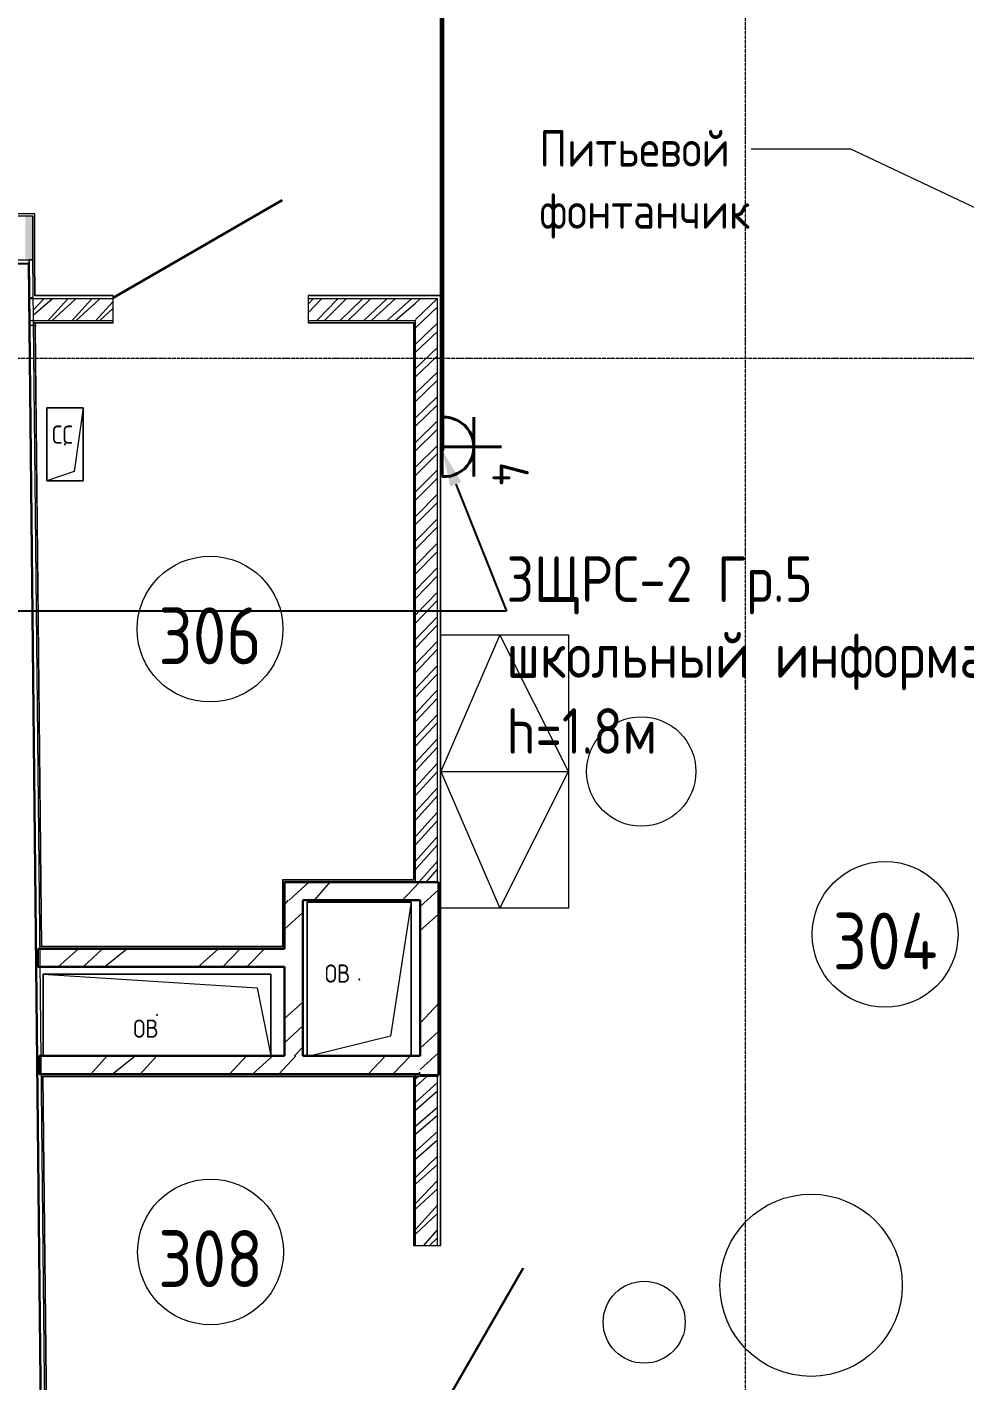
# Model space of a CAD drawing. Header units: millimetres. Extents: x -32 to 417638015, y -35 to 175284279.
# Drawn here: x 417173806 to 417178952, y 175234381 to 175241813 of the extents above; entities that cross this region are included whole.
import ezdxf
from ezdxf import colors
from ezdxf.entities.mleader import LeaderData, LeaderLine
from ezdxf.math import Vec2, Vec3

# ---------------------------------------------------------------- set-up
doc = ezdxf.new("R2010")
doc.units = ezdxf.units.MM
doc.linetypes.add('ADSK_Линия сетки', pattern=[25, 20, -2.5, 0, -2.5])
for name, color, linetype, lineweight in [('_ЭМ_гофра', 5, 'Continuous', 60), ('_ЭМ_ТХобщее_слой', 7, 'Continuous', 30), ('Аннотация', 7, 'Continuous', 18), ('Двери', 7, 'Continuous', 9), ('Обобщенные модели', 7, 'Continuous', 18), ('Оси', 253, 'Continuous', 9), ('Стены внутренние', 7, 'Continuous', 18), ('Стены несущие', 7, 'Continuous', 30), ('Стены отделка', 7, 'Continuous', 30), ('Стены штриховка', 7, 'Continuous', 9), ('ТХ', 5, 'Continuous', 0), ('ШТРИХОВКА', 252, 'Continuous', 15), ('ЭМ', 5, 'Continuous', 40), ('ЭОМ_Кабель Быт. розеток', 5, 'Continuous', 30)]:
    doc.layers.add(name, color=color, linetype=linetype, lineweight=lineweight)
doc.layers.add('_ЭМ_Надписи', color=7, linetype='Continuous')
doc.layers.add('ЭОМ_Лотки рабочие', color=5, linetype='Continuous')
doc.layers.add('Линии', color=7, linetype='Continuous', lineweight=9, true_color=0x00a600)
doc.styles.add('GOST Common', font='GOST_Common.ttf', dxfattribs={"width": 0.9, "height": 349.9999999999996})
doc.styles.add('GOST Common_4', font='GOST_Common.ttf', dxfattribs={"width": 0.9, "height": 199.9999999999999})
doc.styles.add('GOST Common_5', font='GOST_Common.ttf', dxfattribs={"width": 0.9, "height": 200})
doc.styles.add('ЭОМ', font='isocpeur.ttf', dxfattribs={"width": 0.85, "height": 250})
pattern_1 = [(45, (507.3426762534655, 158.9018102923892), (-67.35192090801866, 67.35192090801866), []), (45, (552.2439762534341, 158.9018102923892), (-67.35192090801866, 67.35192090801866), [])]
pattern_2 = [(45, (507.3426762534655, 158.9018102923892), (-381.6608851454391, 381.6608851454391), []), (45, (642.280676253431, 158.9018102923892), (0, 763.3217702908781), []), (45, (372.4046762534417, 158.9018102923892), (0, 763.3217702908781), [])]

# ---------------------------------------------------------------- blocks, each defined once
blk = doc.blocks.new('GM_Отверстие прямоугольное _в плите_ - Отверстие-7245768-План 3-го этажа')
at = {"layer": 'Обобщенные модели'}
for p, q in [((-284.9999999999993, -425.0000000000024), (-284.9999999999993, 419.9999999999385)), ((-284.9999999999993, 419.9999999999385), (-284.9999999999993, -425.0000000000024)), ((-171.0000000000064, 311.0000000000003), (264.9999999997792, 419.999999999947)), ((285.0000000000006, 419.999999999947), (285.0000000000006, -425.0000000000024)), ((285.0000000000006, -425.0000000000024), (285.0000000000006, 419.9999999999469)), ((-284.9999999999993, -425.0000000000024), (-171.0000000000064, 311.0000000000002)), ((285.0000000000006, -425.0000000000024), (-284.9999999999993, -425.0000000000024)), ((-284.9999999999993, -425.0000000000024), (285.0000000000006, -425.0000000000024))]:
    blk.add_line(p, q, dxfattribs=at)
for radius, start, end in [(2.500000000000002, 359.9999999999996, 179.9999999999998), (2.500000000000002, 179.9999999999998, 359.9999999999989), (2.499999999999999, 60.00000000000033, 165.0000000000002), (2.499999999999998, 299.9999999999994, 359.9999999999994), (2.500000000000002, 195.0000000000001, 269.9999999999996)]:
    blk.add_arc((0, 0), radius, start, end, dxfattribs=at)
blk = doc.blocks.new('ТХ 3 этаж')
at = {"layer": 'ТХ', "color": 8, "lineweight": 0}
blk.add_lwpolyline([(51695.23793012393, 5317.152348596952), (51695.23793012393, 6817.152348596952), (52395.23793012393, 6817.152348596952), (52395.23793012393, 5317.152348596952), (51695.23793012393, 5317.152348596952), (51695.23793012393, 6067.152348596952), (52395.23793012393, 6067.152348596952), (52020.23793012393, 6817.152348596952), (51695.23793012393, 6067.152348596952), (52020.23793012393, 5317.152348596952), (52395.23793012393, 6067.152348596952)], dxfattribs=at)
blk.add_circle((52795.23793012393, 6067.152348596952), 300, dxfattribs=at)
at = {"layer": 'ТХ', "color": 8}
for centre, radius in [((53726.98852807528, 3246.748502117989), 500), ((52811.30764242966, 3044.082309979887), 225)]:
    blk.add_circle(centre, radius, dxfattribs=at)
blk = doc.blocks.new('План 3 этажа')
at = {"layer": 'Стены внутренние'}
blk.add_hatch(color=8, dxfattribs=at).paths.add_polyline_path([(42405.35063785, 8994.624794392741), (42445.35063784994, 8994.829520127514), (42445.35063784994, 9234.246412835706), (42405.35063785, 9234.246412835706), (42405.35063785, 9194.246412835699)])
at = {"layer": 'Стены внутренние', "lineweight": 9}
h = blk.add_hatch(dxfattribs=at)
h.set_pattern_fill('FP_1', color=8, style=0, pattern_type=2)
h.set_pattern_definition(pattern_2)
h.paths.add_polyline_path([(44572.34267625352, 5478.901810292263), (44572.34267625352, 5578.901810292308), (43827.34267625347, 5578.901810292326), (43827.34267625347, 5478.901810292272), (44522.34267625358, 5478.901810292272)])
h = blk.add_hatch(dxfattribs=at)
h.set_pattern_fill('FP_1', color=8, style=0, pattern_type=2)
h.set_pattern_definition(pattern_2)
h.paths.add_polyline_path([(44611.04267625354, 4517.901810292368), (44672.34267625358, 4517.901810292368), (44672.33627825807, 5578.901810292308), (44572.34267625352, 5578.901810292308), (44572.34267625352, 4517.901810292368)])
h = blk.add_hatch(dxfattribs=at)
h.set_pattern_fill('FP_1', color=8, style=0, pattern_type=2)
h.set_pattern_definition(pattern_2)
h.paths.add_polyline_path([(43884.71574656578, 4623.90181029237), (43927.34267625352, 4623.90181029237), (43927.34267625352, 5478.901810292272), (43827.34267625347, 5478.901810292272), (43827.34267625347, 4623.90181029237)])
h = blk.add_hatch(dxfattribs=at)
h.set_pattern_fill('FP_1', color=8, style=0, pattern_type=2)
h.set_pattern_definition(pattern_2)
h.paths.add_polyline_path([(42874.39377293625, 5112.872075315238), (43827.34267625347, 5112.872075315238), (43827.34267625347, 5212.872075315217), (42484.42396494484, 5212.872075315217), (42485.45390363585, 5112.872075315238), (42532.31392607739, 5112.872075315238)])
h = blk.add_hatch(dxfattribs=at)
h.set_pattern_fill('FP_1', color=8, style=0, pattern_type=2)
h.set_pattern_definition(pattern_2)
h.paths.add_polyline_path([(44572.34267625352, 4523.901810292366), (44572.34267625352, 4623.90181029237), (42490.48999758286, 4623.90181029237), (42491.51993627386, 4523.901810292376), (44522.34267625358, 4523.901810292376)])
at = {"layer": 'Стены штриховка'}
h = blk.add_hatch(dxfattribs=at)
h.set_pattern_fill('ANSI32', color=8, scale=10)
h.set_pattern_definition(pattern_1)
h.paths.add_polyline_path([(44522.34267625358, 8660.958765830219), (44547.34267625358, 8660.958765830219), (44546.34267625358, 8779.958765830208), (43957.34267625358, 8779.958765830208), (43957.34267625358, 8660.958765830219), (44389.87673338054, 8660.958765830219)])
h.paths.add_polyline_path([(42427.94276796473, 8660.958765830226), (42428.90407481324, 8661.507386932491), (42427.87978658319, 8760.958765830223), (42426.6363858835, 8760.958765830223), (42427.68149154849, 8660.958765830226)])
h.paths.add_polyline_path([(42448.91078601981, 8659.958765830208), (42887.34267625358, 8659.958765830208), (42887.34267625358, 8779.958765830208), (42447.88084732881, 8779.958765830208), (42448.86054686282, 8665.836644235493)])
h = blk.add_hatch(dxfattribs=at)
h.set_pattern_fill('ANSI32', color=8, scale=10)
h.set_pattern_definition(pattern_1)
h.paths.add_polyline_path([(44666.34267625352, 5578.901810292259), (44666.34267625352, 8779.958765830208), (44546.34267625352, 8779.958765830208), (44546.34267625352, 5578.901810292259)])
h = blk.add_hatch(dxfattribs=at)
h.set_pattern_fill('ANSI32', color=8, scale=10)
h.set_pattern_definition(pattern_1)
h.paths.add_polyline_path([(44666.34267625352, 527.9282354910647), (44666.34267625352, 1113.901810292276), (44546.34267625352, 1113.901810292276), (44546.34267625352, 528.6284518181337)])
h.paths.add_polyline_path([(44666.34267625352, 2043.901810292281), (44666.34267625352, 2653.901810292281), (44546.34267625352, 2653.901810292272), (44546.34267625347, 2373.901810292275), (42498.32613216346, 2373.901810291735), (42499.23374390323, 2253.901810292281), (44546.34267625347, 2253.901810292281), (44546.34267625352, 2043.901810292281)])
h.paths.add_polyline_path([(44547.34267625358, 3583.901810292268), (44666.34267625352, 3583.901810292277), (44666.34267625352, 4511.90181029237), (44547.34267625358, 4511.90181029237), (44547.34267625358, 4207.079383846688)])
at = {"layer": 'Аннотация', "color": 8, "lineweight": 9}
for p, q in [((46842.39952008415, 9601.570359164929), (46386.74507920427, 9601.570359164929)), ((46934.9097738401, 9601.570359164929), (46842.39952008415, 9601.570359164929)), ((47773.71627417736, 9204.844617228257), (46934.9097738401, 9601.570359164929))]:
    blk.add_line(p, q, dxfattribs=at)
at = {"layer": 'Двери', "color": 8, "lineweight": 30}
for p, q in [((42887.34267625352, 8785.958765831172), (43813.98985830286, 9320.958765831174)), ((44672.34267625448, 2653.901810292274), (45137.34267625449, 3459.3054358118))]:
    blk.add_line(p, q, dxfattribs=at)
at = {"layer": 'Линии', "color": 8}
for centre in [(43418.59399592523, 6967.196603981254), (47122.35963813793, 5291.624717076716), (43421.39079456237, 3548.309613623598)]:
    blk.add_circle(centre, 400, dxfattribs=at)
at = {"layer": 'Обобщенные модели', "color": 8}
for p, q in [((42522.34267625347, 7781.642162749778), (42522.34267625347, 8181.642162749784)), ((42522.34267625347, 8181.642162749784), (42722.34267625347, 8181.642162749784)), ((42722.34267625347, 8181.642162749784), (42522.34267625347, 8181.642162749784)), ((42522.34267625347, 8181.642162749784), (42522.34267625347, 7781.642162749778)), ((42722.34267625347, 8181.642162749784), (42672.34267625347, 7831.642162749781)), ((42722.34267625347, 8181.642162749784), (42722.34267625347, 7781.642162749778)), ((42722.34267625347, 7781.642162749778), (42722.34267625347, 8181.642162749784)), ((42672.34267625347, 7831.642162749781), (42522.34267625347, 7781.642162749778)), ((42722.34267625347, 7781.642162749778), (42522.34267625347, 7781.642162749778)), ((42522.34267625347, 7781.642162749778), (42722.34267625347, 7781.642162749778)), ((43952.34267625352, 4623.901810292361), (43952.34267625352, 5468.901810292311)), ((43952.34267625352, 5468.901810292311), (44522.34267625352, 5468.901810292311)), ((44522.34267625352, 5468.901810292311), (43952.34267625352, 5468.901810292311)), ((43952.34267625352, 5468.901810292311), (43952.34267625352, 4623.901810292361)), ((44522.34267625352, 5468.901810292311), (44408.34267625353, 4732.901810292308)), ((44522.34267625352, 5468.901810292311), (44522.34267625352, 4623.90181029237)), ((44522.34267625352, 4623.90181029237), (44522.34267625352, 5468.901810292311)), ((42502.34267625352, 4623.901810292378), (42502.34267625352, 5073.901810292378)), ((42502.34267625352, 5073.901810292378), (43752.34267625353, 5073.901810292361)), ((42502.34267625352, 5073.901810292378), (43677.34267625352, 4998.901810292369)), ((43752.34267625353, 5073.901810292361), (42502.34267625352, 5073.901810292378)), ((42502.34267625352, 5073.901810292378), (42502.34267625352, 4623.901810292378)), ((43752.34267625353, 5073.901810292361), (43752.34267625352, 4623.901810292361)), ((43752.34267625352, 4623.901810292361), (43752.34267625353, 5073.901810292361)), ((43677.34267625352, 4998.901810292369), (43752.34267625352, 4623.901810292361)), ((44408.34267625353, 4732.901810292308), (43972.34267625374, 4623.901810292361))]:
    blk.add_line(p, q, dxfattribs=at)
for centre, radius, start, end in [((42622.34267625347, 7981.642162749781), 2.500000000000002, 0, 180), ((42622.34267625347, 7981.642162749781), 2.499999999999998, 120.0000000000103, 180), ((42622.34267625347, 7981.642162749781), 2.500000000000002, 180, 0), ((42622.34267625347, 7981.642162749781), 2.499999999999999, 239.9999999999897, 345.0000000000325), ((42622.34267625347, 7981.642162749781), 2.500000000000002, 14.99999999996748, 90), ((44237.34267625352, 5043.901810292308), 2.500000000000002, 0, 180), ((44237.34267625352, 5043.901810292308), 2.499999999999998, 120.0000000000103, 180), ((44237.34267625352, 5043.901810292308), 2.500000000000002, 180, 0), ((44237.34267625352, 5043.901810292308), 2.499999999999999, 239.9999999999897, 345.0000000000325), ((44237.34267625352, 5043.901810292308), 2.500000000000002, 14.99999999996748, 90), ((43127.34267625352, 4848.90181029237), 2.500000000000002, 90, 270), ((43127.34267625352, 4848.90181029237), 2.500000000000003, 105.0000000001958, 180), ((43127.34267625352, 4848.90181029237), 2.499999999999999, 210.0000000000624, 270), ((43127.34267625352, 4848.90181029237), 2.500000000000003, 270, 90), ((43127.34267625352, 4848.90181029237), 2.499999999999999, 329.9999999999376, 74.9999999998042)]:
    blk.add_arc(centre, radius, start, end, dxfattribs=at)
at = {"layer": 'Оси', "color": 8, "linetype": 'ADSK_Линия сетки'}
for p, q in [((46356.9080292919, -3523.68777841868), (46356.90802929195, 42848.90181029241)), ((-10051.7742391639, 8453.901810291998), (56512.195554265, 8453.90181029178))]:
    blk.add_line(p, q, dxfattribs=at)
at = {"layer": 'Стены несущие', "color": 8}
for p, q in [((42424.40328971465, 8974.63057371421), (41984.42731715506, 8970.032359900153)), ((42491.47351327207, 2557.076272681375), (42424.40328971465, 8974.63057371421)), ((44672.34267625352, 5578.901810292259), (43827.34267625347, 5578.901810292263)), ((43827.34267625347, 5578.901810292263), (43827.34267625347, 5212.872075315235)), ((44672.34267625352, 4517.901810292366), (44672.34267625352, 5578.901810292259)), ((43927.34267625347, 5478.901810292263), (44572.34267625352, 5478.901810292259)), ((43927.34267625347, 4623.901810292366), (43927.34267625347, 5478.901810292261)), ((44572.34267625352, 5478.901810292259), (44572.34267625352, 4623.901810292365)), ((43827.34267625347, 5212.872075315235), (42473.59948361921, 5212.87207531524)), ((42473.59948361921, 5212.87207531524), (42473.59948361921, 5112.87207531524)), ((42473.59948361921, 5112.87207531524), (43827.34267625347, 5112.872075315235)), ((43827.34267625347, 5112.872075315235), (43827.34267625347, 4623.901810292366)), ((43827.34267625347, 4623.901810292366), (42480.52560220275, 4623.90181029237)), ((42480.52560220275, 4623.90181029237), (42480.52560220275, 4523.90181029237)), ((44572.34267625352, 4623.901810292365), (43927.34267625347, 4623.901810292366)), ((42480.52560220275, 4523.90181029237), (44572.34267625352, 4523.901810292365)), ((44572.34267625352, 4523.901810292365), (44572.34267625352, 4517.901810292366)), ((44572.34267625352, 4517.901810292366), (44672.34267625352, 4517.901810292366))]:
    blk.add_line(p, q, dxfattribs=at)
at = {"layer": 'Стены отделка', "color": 8, "lineweight": 9}
for p, q in [((42457.35063784994, 9246.246412835695), (40561.47316974733, 9246.246412835702)), ((42445.35063784994, 9234.246412835691), (40573.47316974733, 9234.246412835702)), ((42445.35063784994, 9234.246412835695), (42445.35063784994, 8994.624794392734)), ((42457.35063784994, 9006.6865890753), (42457.35063784994, 9246.246412835695)), ((41978.27448313072, 8994.624794392734), (42445.35063784994, 8994.624794392734)), ((42445.47210905794, 8994.830771206482), (42425.47316974727, 8994.62479439273)), ((42425.47316974727, 8974.624794392734), (42425.47316974727, 8994.624794392734)), ((42425.47316974727, 8994.62479439273), (42512.31498676667, 562.8785382591659)), ((42445.35063785, 9006.624794383057), (42532.31392607733, 563.0845150729174)), ((42459.50040646043, 8797.958765830215), (42457.35063785, 9006.686589066052)), ((41978.27448313072, 8974.624794392734), (42425.47316974727, 8974.624794392734)), ((42447.62336265598, 8785.958765830215), (42426.37510946713, 8785.958765830215)), ((42426.37510946713, 8785.958765830215), (42426.37510946713, 8635.958765830215)), ((42887.34267625352, 8797.958765830212), (42459.50040646043, 8797.958765830215)), ((42887.34267625352, 8647.958765830212), (42887.34267625352, 8797.958765830212)), ((43957.34267625352, 8797.958765830208), (43957.34267625352, 8647.958765830208)), ((44682.34267625352, 8797.958765830208), (43957.34267625352, 8797.958765830208)), ((44684.34267625352, 3583.901810292276), (44684.34267625352, 8795.958765830208)), ((42426.37510946713, 8635.958765830215), (42461.16890713986, 8635.958765830212)), ((42461.16890713986, 8635.958765830215), (42461.03523679549, 8650.045712313251)), ((42461.29249978275, 8647.958765830215), (42887.34267625352, 8647.958765830212)), ((42496.30100874923, 5224.872075315242), (42461.29249978275, 8623.958765830212)), ((43957.34267625352, 8647.958765830208), (44534.34267625352, 8647.958765830204)), ((44534.34267625352, 8647.958765830204), (44534.34267625352, 5590.901810292261)), ((44534.34267625352, 5590.901810292257), (43815.34267625347, 5590.901810292259)), ((43815.34267625347, 5588.901810292259), (43815.34267625347, 5224.872075315238)), ((43815.34267625347, 5224.872075315238), (42496.30100874923, 5224.872075315242)), ((42525.54066193488, 2385.901810292281), (42503.64416536409, 4511.901810292374)), ((42503.64416536409, 4511.901810292374), (44534.34267625352, 4511.901810292365)), ((44534.34267625352, 4511.901810292365), (44534.34267625352, 3583.901810292276)), ((44672.34267625352, 4511.901810292366), (44534.34267625352, 4511.901810292366)), ((44546.34267625352, 4511.901810292366), (44546.34267625352, 4523.901810292366)), ((44534.34267625352, 3583.901810292276), (44684.34267625352, 3583.901810292276))]:
    blk.add_line(p, q, dxfattribs=at)
at = {"layer": 'Стены штриховка', "color": 8}
for p, q in [((40571.47316974733, 9236.246412835702), (42447.35063784994, 9236.246412835691)), ((42447.35063784994, 9006.635093506138), (42447.35063784994, 9236.246412835695)), ((42447.35063785, 9006.635093496887), (42445.35063785, 9006.624794383057)), ((42445.35063784994, 9006.624794392308), (42447.35063784994, 9006.635093506138)), ((42457.35063785, 9006.686589066052), (42455.35063785, 9006.676289952218)), ((42455.35063784994, 9006.67628996147), (42457.35063784994, 9006.6865890753)), ((42457.52089915972, 8795.958765830215), (42455.35063785, 9006.676289952218)), ((42887.34267625352, 8779.958765830208), (42426.37510946713, 8779.958765830208)), ((42887.34267625352, 8795.958765830212), (42457.52089915972, 8795.958765830212)), ((44682.34267625352, 8795.958765830208), (43957.34267625352, 8795.958765830208)), ((44666.34267625352, 8779.958765830208), (43957.34267625352, 8779.958765830208)), ((44666.34267625347, 5578.901810292259), (44666.34267625352, 8779.958765830208)), ((44684.34267625352, 8797.958765830208), (44682.34267625352, 8797.958765830208)), ((44682.34267625352, 3583.901810292276), (44682.34267625352, 8795.958765830208)), ((44684.34267625352, 8795.958765830208), (44684.34267625352, 8797.958765830208)), ((42887.34267625352, 8659.958765830208), (42426.37510946719, 8659.958765830208)), ((42449.02315854788, 8650.048162207062), (42887.34267625352, 8649.958765830212)), ((42494.32150144852, 5222.872075315242), (42459.03436773719, 8650.046120395567)), ((42461.16890713986, 8635.958765830215), (42461.27190100896, 8625.958765830215)), ((44546.34267625352, 8659.958765830208), (43957.34267625352, 8659.958765830208)), ((43957.34267625352, 8649.958765830208), (44536.34267625352, 8649.958765830204)), ((44536.34267625352, 8649.958765830204), (44536.34267625352, 5588.901810292261)), ((44546.34267625352, 5578.901810292259), (44546.34267625352, 8659.958765830208)), ((43815.34267625347, 5590.901810292259), (43815.34267625347, 5588.901810292259)), ((44536.34267625352, 5588.901810292261), (43815.34267625347, 5588.901810292259)), ((43817.34267625347, 5590.901810292259), (43817.34267625347, 5222.872075315238)), ((43817.34267625347, 5222.872075315238), (42494.32150144852, 5222.872075315242)), ((42523.56115463417, 2383.901810292281), (42501.62346051569, 4513.901810292374)), ((42501.62346051569, 4513.901810292374), (44536.34267625352, 4513.901810292356)), ((44536.34267625352, 4513.901810292365), (44536.34267625347, 3583.901810292276)), ((44546.34267625352, 3583.901810292276), (44546.34267625352, 4511.901810292366)), ((44666.34267625352, 3583.901810292276), (44666.34267625352, 4511.901810292366))]:
    blk.add_line(p, q, dxfattribs=at)
at = {"layer": 'Обобщенные модели', "color": 8, "rotation": 180}
blk.add_blockref('GM_Отверстие прямоугольное _в плите_ - Отверстие-7245768-План 3-го этажа', (44237.34267625352, 5043.901810292308), dxfattribs=at)
at = {"layer": 'ЭОМ_Лотки рабочие'}
blk.add_blockref('ТХ 3 этаж', (-7010.895253870607, 118.5421783487909), dxfattribs=at)
at = {"layer": 'Аннотация', "color": 8, "lineweight": 9, "line_spacing_factor": 1.022765581104984}
for s, insert, char_height, width, attachment_point, style in [('\\pxt1.8,3.6,5.4,7.2,9,10.8,12.6,14.4,16.2,18,19.8,21.6,23.4,25.2,27,28.8,30.6,32.4,34.2,36,37.8,39.6,41.4,43.2,45,46.8,48.6,50.4,52.2,54,55.8,57.6;{Питьевой фонтанчик}', (45225.88570420427, 9705.69362395701), 200, 1619.1, 1, 'GOST Common_5'), ('\\pxt3.6,7.2,10.8,14.4,18,21.6,25.2,28.8,32.4,36,39.6,43.2,46.8,50.4,54,57.6,61.2,64.8,68.4,72,75.6,79.2,82.8,86.4,90,93.6,97.2,100.8,104.4,108,111.6,115.2;{СС}', (42551.35690974578, 8084.656599391089), 100, 138.168, 1, 'GOST Common_4'), ('306', (43418.59399592523, 6930.248483722738), 312.5000000000001, 520.2111192702771, 5, 'GOST Common'), ('304', (47122.35963813793, 5254.676596818201), 312.5000000000001, 520.2111192702771, 5, 'GOST Common'), ('\\pxt3.6,7.2,10.8,14.4,18,21.6,25.2,28.8,32.4,36,39.6,43.2,46.8,50.4,54,57.6,61.2,64.8,68.4,72,75.6,79.2,82.8,86.4,90,93.6,97.2,100.8,104.4,108,111.6,115.2;{ОВ}', (44048.04689737968, 5126.279756064102), 100, 156.348, 1, 'GOST Common_4'), ('\\pxt3.6,7.2,10.8,14.4,18,21.6,25.2,28.8,32.4,36,39.6,43.2,46.8,50.4,54,57.6,61.2,64.8,68.4,72,75.6,79.2,82.8,86.4,90,93.6,97.2,100.8,104.4,108,111.6,115.2;{ОВ}', (42996.67743235984, 4823.78192563056), 100, 156.348, 1, 'GOST Common_4'), ('308', (43421.39079456237, 3511.36149336485), 312.5000000000001, 520.2111192702771, 5, 'GOST Common')]:
    blk.add_mtext(s, dxfattribs=dict(at, insert=insert, char_height=char_height, width=width, attachment_point=attachment_point, style=style))
blk = doc.blocks.new('_ЭМ_ТХ2_3 этаж_нов')
at = {"layer": 'ТХ', "color": 8, "lineweight": 0}
blk.add_lwpolyline([(50677.43464696163, 5281.792716653756), (50677.43464696163, 6781.792716653756), (51377.43464696163, 6781.792716653756), (51377.43464696163, 5281.792716653756), (50677.43464696163, 5281.792716653756), (50677.43464696163, 6031.792716653756), (51377.43464696163, 6031.792716653756), (51002.43464696163, 6781.792716653756), (50677.43464696163, 6031.792716653756), (51002.43464696163, 5281.792716653756), (51377.43464696163, 6031.792716653756)], dxfattribs=at)
blk.add_circle((51777.43464696163, 6031.792716653756), 300, dxfattribs=at)
at = {"layer": 'ТХ', "color": 8}
for centre, radius in [((52709.18524491298, 3211.388870174764), 500), ((51793.50435926736, 3008.722678036662), 225)]:
    blk.add_circle(centre, radius, dxfattribs=at)
blk = doc.blocks.new('Блок 4 розетки бытов.')
at = {"layer": 'ЭМ', "color": 5}
for p, q in [((0, 0), (-5.820766091346741e-11, 325.9532249087933)), ((-162.7321568817133, 173.5360174413072), (162.73215690098, 173.536017441249)), ((-162.7321568911429, 5.820766091346741e-11), (162.7321568911429, 0))]:
    blk.add_line(p, q, dxfattribs=at)
blk.add_arc((-1.164153218269348e-10, 10.46755168191157), 163.0684657580474, 356.3195877734547, 183.6804122265453, dxfattribs=at)
at = {"layer": 'ЭОМ_Кабель Быт. розеток', "color": 7, "insert": (83.81465314235538, 474.4406314855441), "char_height": 200, "attachment_point": 1, "style": 'ЭОМ'}
blk.add_mtext_dynamic_manual_height_columns('4', width=202.0950565887615, gutter_width=1250, heights=[0], dxfattribs=at)

msp = doc.modelspace()

# ---------------------------------------------------------------- linework, layer by layer
at = {"layer": '_ЭМ_гофра', "linetype": 'ByBlock'}
msp.add_lwpolyline([(417176084.1719437, 175239488.6931115), (417176084.1719437, 175241905.7510279)], dxfattribs=at)

# ---------------------------------------------------------------- block references
at = {"layer": '_ЭМ_ТХобщее_слой', "lineweight": 50}
msp.add_blockref('_ЭМ_ТХ2_3 этаж_нов', (417125398.491967, 175231694.5649611), dxfattribs=at)
at = {"layer": 'ШТРИХОВКА'}
msp.add_blockref('План 3 этажа', (417131391.5839376, 175231540.6631508), dxfattribs=at)
at = {"layer": 'ЭОМ_Кабель Быт. розеток', "rotation": 270}
msp.add_blockref('Блок 4 розетки бытов.', (417176084.1719437, 175239507.7451361), dxfattribs=at)

# ---------------------------------------------------------------- leaders
at = {"layer": '_ЭМ_Надписи', "color": 7, "ltscale": 5}
ml = msp.add_multileader_mtext('Standard', dxfattribs=at)
ml.set_content('{\\fGOST Common|b0|i0|c204|p34;\\W0.9;\\C256;3ЩРС-2\\fISOCPEUR|b0|i0|c204|p34;\\W0.85; Гр.5\\P\\pxql;школьный информатор\\P\\pq*;\\fGOST Common|b0|i0|c0|p34;\\W0.9;h=1.8\\fGOST Common|b0|i0|c204|p34;м}', color=1, style='ЭОМ')
ml.set_leader_properties()
ml.build(insert=Vec2(0, 0))
ml.multileader.update_dxf_attribs({"text_left_attachment_type": 6, "text_right_attachment_type": 6, "dogleg_length": 0, "arrow_head_size": 200})
ctx = ml.context
ctx.base_point, ctx.char_height, ctx.arrow_head_size, ctx.landing_gap_size, ctx.plane_origin = Vec3(417176436.8419186, 175238607.0490691, -64.26463315267222), 250, 200, 0, Vec3(417152879.6258435, 175254458.6875731, -64.26463315267222)
ctx.left_attachment, ctx.right_attachment = 6, 6
notes = []
notes.append((ctx, [(0, (1, 1, 0), (417176436.8419186, 175238607.0490691, -64.26463315267222), (1, 0), 0, [(0, [(417176084.1765336, 175239488.7153855, -64.26463315267222)], 0, [])])]))
ctx.mtext.insert, ctx.mtext.width, ctx.mtext.defined_height, ctx.mtext.flow_direction = Vec3(417176436.8419186, 175238907.0490691, -64.26463315267222), 3113.025245752809, 545.6159617257083, 5
for ctx, leaders in notes:
    for number, flags, end, landing, length, lines in leaders:
        leader = LeaderData()
        leader.index, (leader.has_last_leader_line, leader.has_dogleg_vector, leader.attachment_direction) = number, flags
        leader.last_leader_point, leader.dogleg_vector, leader.dogleg_length = Vec3(end), Vec3(landing), length
        for number, points, colour, breaks in lines:
            line = LeaderLine()
            line.index, line.vertices, line.color, line.breaks = number, Vec3.list(points), colors.encode_raw_color(colour), breaks
            leader.lines.append(line)
        ctx.leaders.append(leader)

doc.saveas('drawing.dxf')
